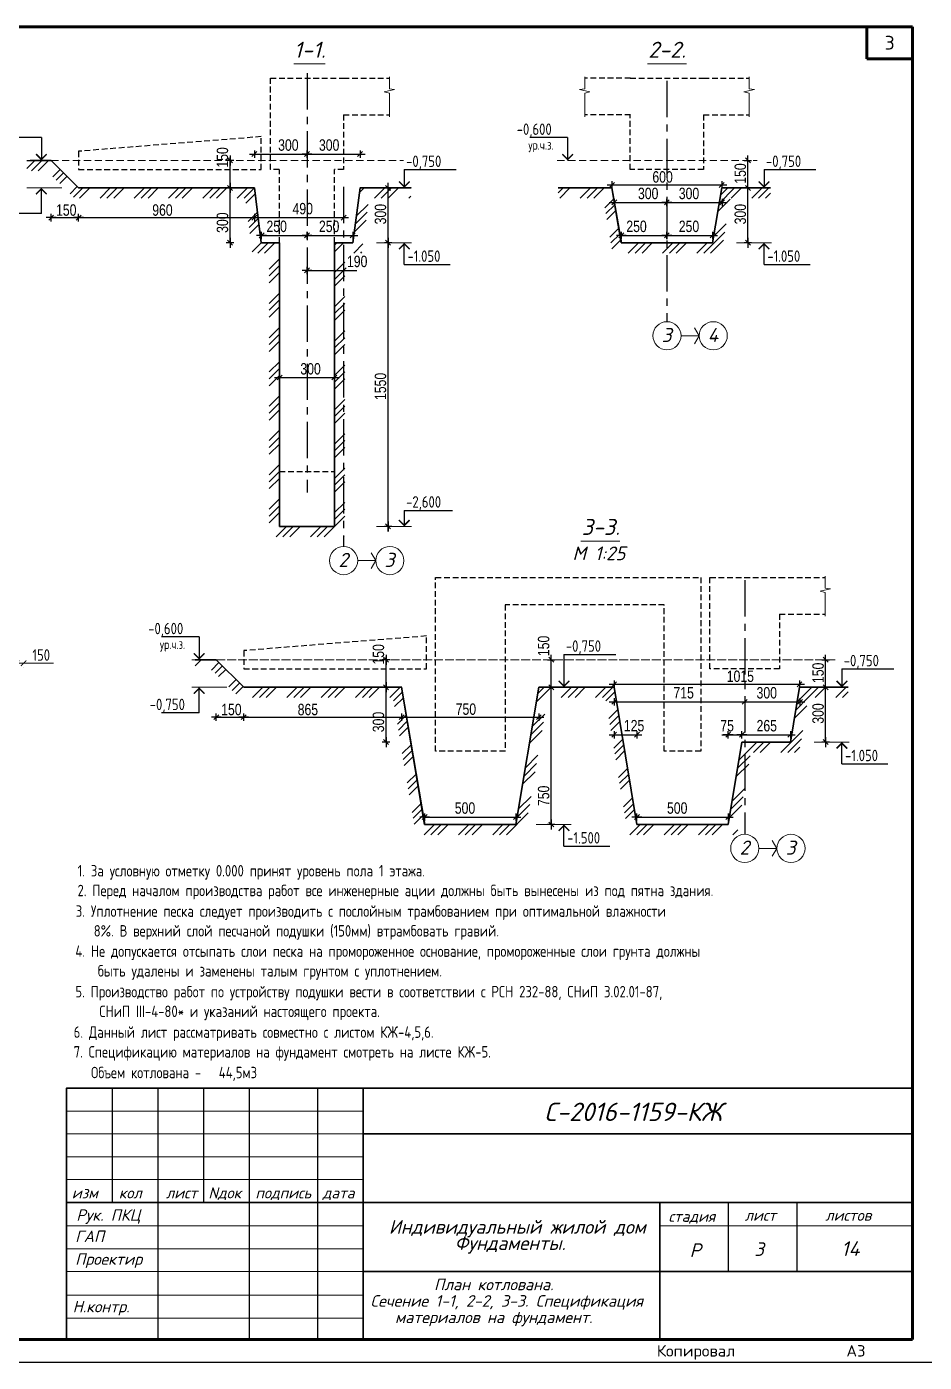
# Model space of a CAD drawing. Extents: x -12289450 to -10763036, y -7834513 to -6150123.
# Drawn here: x -11244913 to -11225289, y -7834505 to -7805313 of the extents above; entities that cross this region are included whole.
import ezdxf

# ---------------------------------------------------------------- set-up
doc = ezdxf.new("R2010")
doc.units = 0
doc.header["$LTSCALE"] = 25
doc.header["$PDMODE"] = 35
for name, pattern in [('CENTER', [50.8, 31.75, -6.35, 6.35, -6.35]), ('DASHED', [0.75, 0.5, -0.25]), ('HIDDEN', [9.525, 6.35, -3.175])]:
    doc.linetypes.add(name, pattern=pattern)
doc.layers.get('DefPoints').update_dxf_attribs({"color": 10, "lineweight": 30})
for name, color, linetype in [('004-ВСПЛИНИИ', 15, 'Continuous'), ('005-РАЗМЕРЫ', 252, 'Continuous'), ('008-ШТРИХОВКА', 252, 'Continuous'), ('014-ОСИ', 251, 'CENTER'), ('Annotation - Text', 7, 'Continuous'), ('ArchiCAD', 7, 'Continuous'), ('kassa', 7, 'Continuous'), ('Новое', 51, 'Continuous')]:
    doc.layers.add(name, color=color, linetype=linetype)
for name, color, linetype, lineweight in [('СТЕНЫ', 5, 'Continuous', 40), ('Текст AMS', 7, 'Continuous', 9), ('тонк', 7, 'Continuous', 20), ('ФУНДАМЕНТ', 5, 'Continuous', 30)]:
    doc.layers.add(name, color=color, linetype=linetype, lineweight=lineweight)
doc.styles.add('gismo', font='isocpeui.ttf')
doc.styles.add('GOST 2.304', font='cs_gost2304.shx')
doc.styles.get("Standard").update_dxf_attribs({"font": 'arial.ttf'})
doc.styles.add('TXT0', font='txt', dxfattribs={"width": 0.8})
doc.dimstyles.new('1', dxfattribs={"dimscale": 100, "dimtxt": 2.5, "dimasz": 1.2, "dimexe": 1, "dimexo": 1, "dimgap": 0.5, "dimtad": 1, "dimdec": 0, "dimzin": 0, "dimdsep": 46, "dimtxsty": 'GOST 2.304', "dimblk": 'ARCHTICK', "dimcen": 0.09, "dimdle": 1, "dimclrd": 256, "dimclre": 256, "dimclrt": 7, "dimadec": 0, "dimazin": 0, "dimtfac": 1, "dimtdec": 0, "dimtmove": 0, "dimatfit": 3, "dimldrblk": 'ARCHTICK', "dimfxl": 0, "dimtolj": 1, "dimtzin": 0, "dimlwd": 5, "dimlwe": 5, "dimarcsym": 0})
pattern_1 = [(45, (0, 0), (-374.99994, 374.99994), []), (45, (150, 0), (-374.99994, 374.99994), []), (45, (-450, 0), (-374.99994, 374.99994), [])]

# ---------------------------------------------------------------- blocks, each defined once
blk = doc.blocks.new('A8MITTA', base_point=(3180, 3140))
for p, q in [((3160, 3140), (3200, 3140)), ((3170, 3130), (3190, 3150)), ((3180, 3155), (3180, 3125))]:
    blk.add_line(p, q)
blk = doc.blocks.new('_ArchTick')
at = {"color": 0, "linetype": 'ByBlock', "const_width": 0.15}
blk.add_lwpolyline([(-0.5, -0.5), (0.5, 0.5)], dxfattribs=at)
blk = doc.blocks.new('*D1408')
at = {"layer": '005-РАЗМЕРЫ', "lineweight": 5, "transparency": 16777216}
for p, q in [((-11245131, -7819127), (-11245131, -7819127)), ((-11245231, -7819227), (-11244981, -7819227)), ((-11244981, -7819227), (-11244330, -7819227)), ((-11244981, -7819324), (-11244981, -7819327))]:
    blk.add_line(p, q, dxfattribs=at)
at = {"layer": 'DefPoints', "color": 0, "transparency": 16777216}
for p in [(-11245131, -7819227), (-11244981, -7819224), (-11244981, -7819227)]:
    blk.add_point(p, dxfattribs=at)
at = {"layer": '005-РАЗМЕРЫ', "lineweight": 5, "transparency": 16777216, "xscale": 120, "yscale": 120, "zscale": 120, "rotation": 180}
blk.add_blockref('_ArchTick', (-11245131, -7819227), dxfattribs=at)
at = {"layer": '005-РАЗМЕРЫ', "lineweight": 5, "transparency": 16777216, "xscale": 120, "yscale": 120, "zscale": 120}
blk.add_blockref('_ArchTick', (-11244981, -7819227), dxfattribs=at)
at = {"layer": '005-РАЗМЕРЫ', "color": 7, "transparency": 16777216, "insert": (-11244595, -7819046), "char_height": 250, "attachment_point": 5, "style": 'GOST 2.304'}
blk.add_mtext('\\A1;150', dxfattribs=at)

msp = doc.modelspace()

# ---------------------------------------------------------------- hatches: boundary and pattern name
at = {"layer": '008-ШТРИХОВКА', "linetype": 'Continuous', "ltscale": 3}
h = msp.add_hatch(dxfattribs=at)
h.set_pattern_fill('GROUNDBORDER', color=256, scale=33.333333, style=0, pattern_type=2)
h.set_pattern_definition(pattern_1)
h.paths.add_polyline_path([(-11244913, -7808236.1), (-11244378.5, -7808236.1), (-11243778.5, -7808836.1), (-11239934.4, -7808836.1), (-11239784.4, -7810036.1), (-11239384.4, -7810036.1), (-11239384.4, -7812636.1), (-11239384.4, -7816236.1), (-11238784.4, -7816236.1), (-11238184.4, -7816236.1), (-11238184.4, -7812636.1), (-11238184.4, -7810036.1), (-11237784.4, -7810036.1), (-11237624.4, -7808836.1), (-11236517.5, -7808836.1), (-11236517.5, -7808836.1), (-11236517.5, -7809061.1), (-11237427.4, -7809061.1), (-11237587.4, -7810261.1), (-11237959.4, -7810261.1), (-11237959.4, -7812636.1), (-11237959.4, -7816461.1), (-11238784.4, -7816461.1), (-11239609.4, -7816461.1), (-11239609.4, -7812636.1), (-11239609.4, -7810261.1), (-11239983, -7810261.1), (-11240133, -7809061.1), (-11243871.7, -7809061.1), (-11244471.7, -7808461.1), (-11244913, -7808461.1)], flags=0)
h = msp.add_hatch(dxfattribs=at)
h.set_pattern_fill('GROUNDBORDER', color=256, scale=33.333333, style=0, pattern_type=2)
h.set_pattern_definition(pattern_1)
h.paths.add_polyline_path([(-11233293.8, -7808836.1), (-11232117.2, -7808836.1), (-11231911.8, -7810036.1), (-11229917.2, -7810036.1), (-11229717.2, -7808836.1), (-11228650.4, -7808836.1), (-11228650.4, -7808836.1), (-11228650.4, -7809061.1), (-11229526.6, -7809061.1), (-11229726.6, -7810261.1), (-11232101.6, -7810261.1), (-11232307, -7809061.1), (-11233293.8, -7809061.1)], flags=0)
h = msp.add_hatch(dxfattribs=at)
h.set_pattern_fill('GROUNDBORDER', color=256, scale=33.333333, style=0, pattern_type=2)
h.set_pattern_definition(pattern_1)
h.paths.add_polyline_path([(-11241230.4, -7819150.4), (-11240768.3, -7819150.4), (-11240168.3, -7819750.4), (-11236716.9, -7819750.4), (-11236211.5, -7822750.4), (-11234216.9, -7822750.4), (-11233716.9, -7819750.4), (-11232071.5, -7819750.4), (-11231571.5, -7822750.4), (-11229576.9, -7822750.4), (-11229276.9, -7820950.4), (-11228216.9, -7820950.4), (-11228016.9, -7819750.4), (-11226950, -7819750.4), (-11226950, -7819750.4), (-11226950, -7819975.4), (-11227826.3, -7819975.4), (-11228026.3, -7821175.4), (-11229086.3, -7821175.4), (-11229386.3, -7822975.4), (-11231762.1, -7822975.4), (-11232262.1, -7819975.4), (-11233526.3, -7819975.4), (-11234026.3, -7822975.4), (-11236401.8, -7822975.4), (-11236907.2, -7819975.4), (-11240261.5, -7819975.4), (-11240861.5, -7819375.4), (-11241230.4, -7819375.4)], flags=0)

# ---------------------------------------------------------------- linework, layer by layer
at = {"linetype": 'Continuous', "lineweight": 25, "ltscale": 20}
for p, q in [((-11244592.3, -7807735.8), (-11245417.9, -7807735.8)), ((-11244592.3, -7807735.8), (-11245417.9, -7807735.8)), ((-11244592.3, -7807735.8), (-11244592.3, -7808236.1)), ((-11244592.3, -7807735.8), (-11244592.3, -7808236.1)), ((-11233086.3, -7807735.8), (-11233911.9, -7807735.8)), ((-11233086.3, -7807735.8), (-11233911.9, -7807735.8)), ((-11233086.3, -7807735.8), (-11233086.3, -7808236.1)), ((-11233086.3, -7807735.8), (-11233086.3, -7808236.1)), ((-11236658.8, -7808435.9), (-11235525.6, -7808435.9)), ((-11236658.8, -7808435.9), (-11236658.8, -7808836.1)), ((-11228791.6, -7808435.9), (-11227658.4, -7808435.9)), ((-11228791.6, -7808435.9), (-11228791.6, -7808836.1)), ((-11244592.3, -7809123.4), (-11244592.3, -7808836.1)), ((-11244592.3, -7809394.5), (-11244592.3, -7808836.1)), ((-11244592.3, -7809394.5), (-11245417.9, -7809394.5)), ((-11236658.8, -7810323.4), (-11236658.8, -7810036.1)), ((-11236658.8, -7810510.4), (-11236658.8, -7810036.1)), ((-11228791.6, -7810323.4), (-11228791.6, -7810036.1)), ((-11228791.6, -7810510.4), (-11228791.6, -7810036.1)), ((-11236658.8, -7810510.4), (-11235652.5, -7810510.4)), ((-11228791.6, -7810510.4), (-11227785.3, -7810510.4)), ((-11236658.8, -7815889), (-11235603.9, -7815889)), ((-11236658.8, -7815889), (-11236658.8, -7816236.1)), ((-11241142.4, -7818650.2), (-11241968, -7818650.2)), ((-11241142.4, -7818650.2), (-11241968, -7818650.2)), ((-11241142.4, -7818650.2), (-11241142.4, -7819150.4)), ((-11241142.4, -7818650.2), (-11241142.4, -7819150.4)), ((-11233166.7, -7819033.7), (-11232033.5, -7819033.7)), ((-11233166.7, -7819033.7), (-11233166.7, -7819750.4)), ((-11227091.3, -7819350.2), (-11225958.1, -7819350.2)), ((-11227091.3, -7819350.2), (-11227091.3, -7819750.4)), ((-11241142.4, -7820037.7), (-11241142.4, -7819750.4)), ((-11241142.4, -7820308.9), (-11241142.4, -7819750.4)), ((-11241142.4, -7820308.9), (-11241968, -7820308.9)), ((-11227091.3, -7821237.7), (-11227091.3, -7820950.4)), ((-11227091.3, -7821424.7), (-11227091.3, -7820950.4)), ((-11227091.3, -7821424.7), (-11226085, -7821424.7)), ((-11233166.7, -7823037.7), (-11233166.7, -7822750.4)), ((-11233166.7, -7823224.7), (-11233166.7, -7822750.4)), ((-11233166.7, -7823224.7), (-11232160.4, -7823224.7))]:
    msp.add_line(p, q, dxfattribs=at)
at = {"linetype": 'Continuous', "lineweight": 35, "ltscale": 100}
msp.add_line((-11225543.4, -7822711.8), (-11225543.4, -7827511.8), dxfattribs=at)
at = {"linetype": 'Continuous', "lineweight": 60, "ltscale": 75, "extrusion": (0, 1, 0)}
for points, elevation in [([(11225543.4, 0), (11265032.5, 0)], -7805313.3), ([(11265032.5, 0), (11225543.4, 0)], -7834005.3)]:
    msp.add_lwpolyline(points, dxfattribs=dict(at, elevation=elevation))
at = {"linetype": 'Continuous', "lineweight": 60, "ltscale": 100, "extrusion": (1, 0, 0)}
for points, elevation in [([(-7805313.3, 0), (-7806013.1, 0)], -11226543.2), ([(-7834005.3, 0), (-7828506.8, 0)], -11225543.4)]:
    msp.add_lwpolyline(points, dxfattribs=dict(at, elevation=elevation))
at = {"linetype": 'Continuous', "lineweight": 60, "ltscale": 75, "extrusion": (1, 0, 0), "elevation": -11225543.4}
msp.add_lwpolyline([(-7834005.3, 0), (-7805313.3, 0)], dxfattribs=at)
at = {"linetype": 'Continuous', "lineweight": 60, "ltscale": 100, "extrusion": (0, 1, 0)}
for points, elevation in [([(11226543.2, 0), (11225543.4, 0)], -7806013.1), ([(11244038.3, 0), (11225543.4, 0)], -7834005.3)]:
    msp.add_lwpolyline(points, dxfattribs=dict(at, elevation=elevation))
at = {"linetype": 'Continuous', "lineweight": 25, "ltscale": 20, "const_width": 32}
for points in [[(-11244475.6, -7808096.8), (-11244592.3, -7808213.5), (-11244709, -7808096.8)], [(-11244475.6, -7808096.8), (-11244592.3, -7808213.5), (-11244709, -7808096.8)], [(-11232969.6, -7808096.8), (-11233086.3, -7808213.5), (-11233203, -7808096.8)], [(-11232969.6, -7808096.8), (-11233086.3, -7808213.5), (-11233203, -7808096.8)], [(-11244475.6, -7808975.4), (-11244592.3, -7808858.7), (-11244709, -7808975.4)], [(-11244475.6, -7808975.4), (-11244592.3, -7808858.7), (-11244709, -7808975.4)], [(-11236775.5, -7808696.8), (-11236658.8, -7808813.5), (-11236542.1, -7808696.8)], [(-11228908.3, -7808696.8), (-11228791.6, -7808813.5), (-11228674.9, -7808696.8)], [(-11236775.5, -7810175.4), (-11236658.8, -7810058.7), (-11236542.1, -7810175.4)], [(-11236775.5, -7810175.4), (-11236658.8, -7810058.7), (-11236542.1, -7810175.4)], [(-11228908.3, -7810175.4), (-11228791.6, -7810058.7), (-11228674.9, -7810175.4)], [(-11228908.3, -7810175.4), (-11228791.6, -7810058.7), (-11228674.9, -7810175.4)], [(-11236775.5, -7816096.8), (-11236658.8, -7816213.5), (-11236542.1, -7816096.8)], [(-11236775.5, -7816096.8), (-11236658.8, -7816213.5), (-11236542.1, -7816096.8)], [(-11241025.7, -7819011.1), (-11241142.4, -7819127.8), (-11241259.1, -7819011.1)], [(-11241025.7, -7819011.1), (-11241142.4, -7819127.8), (-11241259.1, -7819011.1)], [(-11233283.4, -7819611.1), (-11233166.7, -7819727.8), (-11233050, -7819611.1)], [(-11227208, -7819611.1), (-11227091.3, -7819727.8), (-11226974.6, -7819611.1)], [(-11241025.7, -7819889.7), (-11241142.4, -7819773.1), (-11241259.1, -7819889.7)], [(-11241025.7, -7819889.7), (-11241142.4, -7819773.1), (-11241259.1, -7819889.7)], [(-11227208, -7821089.7), (-11227091.3, -7820973.1), (-11226974.6, -7821089.7)], [(-11227208, -7821089.7), (-11227091.3, -7820973.1), (-11226974.6, -7821089.7)], [(-11233283.4, -7822889.7), (-11233166.7, -7822773.1), (-11233050, -7822889.7)], [(-11233283.4, -7822889.7), (-11233166.7, -7822773.1), (-11233050, -7822889.7)]]:
    msp.add_lwpolyline(points, dxfattribs=at)
at = {"linetype": 'Continuous', "lineweight": 25, "ltscale": 75, "extrusion": (0, 1, 0), "elevation": -7834505.5}
msp.add_lwpolyline([(11267034, 0), (11225034.2, 0)], dxfattribs=at)
at = {"layer": '004-ВСПЛИНИИ', "color": 0, "lineweight": 0}
for points in [[(-11236984.7, -7807283.8), (-11236984.7, -7806763), (-11237097.9, -7806738.7), (-11236868.4, -7806688.1), (-11236984.7, -7806668.9), (-11236984.7, -7806406.1)], [(-11232711.5, -7807283.8), (-11232711.5, -7806763), (-11232598.3, -7806738.7), (-11232827.8, -7806688.1), (-11232711.5, -7806668.9), (-11232711.5, -7806406.1)], [(-11229117.5, -7807283.8), (-11229117.5, -7806763), (-11229230.8, -7806738.7), (-11229001.2, -7806688.1), (-11229117.5, -7806668.9), (-11229117.5, -7806406.1)], [(-11227454.5, -7818198.2), (-11227454.5, -7817677.3), (-11227567.7, -7817653), (-11227338.2, -7817602.4), (-11227454.5, -7817583.2), (-11227454.5, -7817320.5)]]:
    msp.add_lwpolyline(points, dxfattribs=at)
at = {"layer": '005-РАЗМЕРЫ', "ltscale": 5}
for p, q in [((-11240467.6, -7810036.1), (-11240467.6, -7808174.2)), ((-11239934.4, -7808096.8), (-11237574.6, -7808096.8)), ((-11229145.5, -7810036.1), (-11229145.5, -7808236.1)), ((-11237012.7, -7811076.1), (-11237012.7, -7808728.1)), ((-11232067.2, -7808770.9), (-11229717.2, -7808770.9)), ((-11232067.2, -7809154.9), (-11229707.4, -7809154.9)), ((-11244378.5, -7809486.8), (-11239934.4, -7809486.8)), ((-11239934.4, -7809486.8), (-11237876.4, -7809486.8)), ((-11239779, -7809874.1), (-11238784.4, -7809874.1)), ((-11238779, -7809874.1), (-11237784.4, -7809874.1)), ((-11231911.8, -7809874.1), (-11230917.2, -7809874.1)), ((-11230911.8, -7809874.1), (-11229917.2, -7809874.1)), ((-11238782.9, -7810640.7), (-11237693.7, -7810640.7)), ((-11237012.7, -7815236.1), (-11237012.7, -7811076.1)), ((-11237012.7, -7816344.1), (-11237012.7, -7812276.1)), ((-11239384.4, -7812981.2), (-11238184.4, -7812981.2)), ((-11237057.4, -7820950.4), (-11237057.4, -7819088.6)), ((-11233445.2, -7822750.4), (-11233445.2, -7819150.4)), ((-11227445.2, -7820950.4), (-11227445.2, -7819150.4)), ((-11232068.9, -7819685.3), (-11228016.9, -7819685.3)), ((-11231960.9, -7820069.2), (-11228007.1, -7820069.2)), ((-11240768.3, -7820404.2), (-11236716.9, -7820404.2)), ((-11236716.9, -7820404.2), (-11233716.9, -7820404.2)), ((-11231960.9, -7820788.4), (-11231539, -7820788.4)), ((-11229714.2, -7820788.4), (-11229216.9, -7820788.4)), ((-11229211.5, -7820788.4), (-11228216.9, -7820788.4)), ((-11236211.5, -7822588.4), (-11235216.9, -7822588.4)), ((-11235211.5, -7822588.4), (-11234216.9, -7822588.4)), ((-11231571.5, -7822588.4), (-11230576.9, -7822588.4)), ((-11230571.5, -7822588.4), (-11229576.9, -7822588.4))]:
    msp.add_line(p, q, dxfattribs=at)
at = {"layer": '008-ШТРИХОВКА', "linetype": 'Continuous', "ltscale": 3}
for points in [[(-11244913, -7808236.1), (-11244378.5, -7808236.1), (-11243778.5, -7808836.1), (-11239934.4, -7808836.1), (-11239784.4, -7810036.1), (-11239384.4, -7810036.1), (-11239384.4, -7812636.1), (-11239384.4, -7816236.1), (-11238784.4, -7816236.1), (-11238184.4, -7816236.1), (-11238184.4, -7812636.1), (-11238184.4, -7810036.1), (-11237784.4, -7810036.1), (-11237624.4, -7808836.1), (-11236517.5, -7808836.1)], [(-11233293.8, -7808836.1), (-11232117.2, -7808836.1), (-11231911.8, -7810036.1), (-11229917.2, -7810036.1), (-11229717.2, -7808836.1), (-11228650.4, -7808836.1)], [(-11241230.4, -7819150.4), (-11240768.3, -7819150.4), (-11240168.3, -7819750.4), (-11236716.9, -7819750.4), (-11236211.5, -7822750.4), (-11234216.9, -7822750.4), (-11233716.9, -7819750.4), (-11232071.5, -7819750.4), (-11231571.5, -7822750.4), (-11229576.9, -7822750.4), (-11229276.9, -7820950.4), (-11228216.9, -7820950.4), (-11228016.9, -7819750.4), (-11226950, -7819750.4)]]:
    msp.add_lwpolyline(points, dxfattribs=at)
at = {"layer": '014-ОСИ'}
for p, q in [((-11238784.4, -7806328.6), (-11238784.4, -7815497.2)), ((-11230914.5, -7806494.9), (-11230914.5, -7811760.4)), ((-11237984.4, -7808811.9), (-11237984.4, -7816675.7)), ((-11229214.2, -7817409.2), (-11229214.2, -7822964.7))]:
    msp.add_line(p, q, dxfattribs=at)
at = {"layer": 'Annotation - Text', "color": 0, "lineweight": 20}
for points in [[(-11230606.5, -7812068.4), (-11230211.7, -7812068.4)], [(-11230211.7, -7812068.4), (-11230311.9, -7811894.9)], [(-11230211.7, -7812068.4), (-11230311.9, -7812241.9)], [(-11237676.4, -7816983.7), (-11237281.6, -7816983.7)], [(-11237281.6, -7816983.7), (-11237381.8, -7816810.2)], [(-11237281.6, -7816983.7), (-11237381.8, -7817157.3)], [(-11228511.4, -7823272.7), (-11228611.6, -7823099.2)], [(-11228906.2, -7823272.7), (-11228511.4, -7823272.7)], [(-11228511.4, -7823272.7), (-11228611.6, -7823446.3)]]:
    msp.add_lwpolyline(points, dxfattribs=at)
for centre in [(-11230914.5, -7812068.4), (-11229903.7, -7812068.4), (-11237984.4, -7816983.7), (-11236973.6, -7816983.7), (-11229214.2, -7823272.7), (-11228203.4, -7823272.7)]:
    msp.add_circle(centre, 308, dxfattribs=at)
at = {"layer": 'ArchiCAD', "color": 7, "linetype": 'Continuous', "lineweight": 35}
for p, q in [((-11244043.4, -7828516.7), (-11225581.6, -7828516.7)), ((-11237556.8, -7828516.7), (-11237556.8, -7834005.3)), ((-11237556.8, -7829514.6), (-11225581.6, -7829514.6)), ((-11244043.4, -7831011.5), (-11225581.6, -7831011.5)), ((-11231070.2, -7831011.5), (-11231070.2, -7834005.3)), ((-11237556.8, -7832524.2), (-11225581.6, -7832524.2))]:
    msp.add_line(p, q, dxfattribs=at)
msp.add_lwpolyline([(-11225543.4, -7834005.3), (-11244043.4, -7834005.3), (-11244043.4, -7828516.7), (-11225543.4, -7828516.7), (-11225543.4, -7834005.3)], close=True, dxfattribs=at)
at = {"layer": 'kassa', "lineweight": 15}
for p, q in [((-11244043.4, -7829015.6), (-11237556.8, -7829015.6)), ((-11237556.8, -7829514.6), (-11244043.4, -7829514.6)), ((-11244043.4, -7830013.6), (-11237556.8, -7830013.6)), ((-11244043.4, -7830512.5), (-11237556.8, -7830512.5)), ((-11244043.4, -7831526.3), (-11237556.8, -7831526.3)), ((-11231070.2, -7831526.3), (-11225581.6, -7831526.3)), ((-11244043.4, -7832025.3), (-11237556.8, -7832025.3)), ((-11244043.4, -7833039), (-11237556.8, -7833039)), ((-11244043.4, -7833538), (-11237556.8, -7833538))]:
    msp.add_line(p, q, dxfattribs=at)
at = {"layer": 'Новое', "color": 7, "linetype": 'Continuous'}
for p, q in [((-11244043.4, -7828516.7), (-11244043.4, -7834005.3)), ((-11243045.5, -7828516.7), (-11243045.5, -7831011.5)), ((-11242047.6, -7828516.7), (-11242047.6, -7834005.3)), ((-11241049.6, -7828516.7), (-11241049.6, -7831011.5)), ((-11240051.7, -7828516.7), (-11240051.7, -7834005.3)), ((-11238554.8, -7828516.7), (-11238554.8, -7834005.3)), ((-11229573.3, -7831011.5), (-11229573.3, -7832524.2)), ((-11228076.4, -7831011.5), (-11228076.4, -7832524.2))]:
    msp.add_line(p, q, dxfattribs=at)
at = {"layer": 'СТЕНЫ', "color": 0, "linetype": 'DASHED', "lineweight": 25, "ltscale": 10}
for p, q in [((-11239584.4, -7808436.1), (-11239584.4, -7806436.1)), ((-11239584.4, -7806436.1), (-11237984.4, -7806436.1)), ((-11239584.4, -7808436.1), (-11239584.4, -7806436.1)), ((-11239584.4, -7806436.1), (-11237984.4, -7806436.1)), ((-11231717.2, -7806436.1), (-11230117.2, -7806436.1)), ((-11237984.4, -7807236.1), (-11237984.4, -7808436.1)), ((-11231717.2, -7808436.1), (-11231717.2, -7807236.1)), ((-11230117.2, -7807236.1), (-11230117.2, -7808436.1)), ((-11239391.5, -7808436.1), (-11239584.4, -7808436.1)), ((-11239391.5, -7808436.1), (-11239584.4, -7808436.1)), ((-11237984.4, -7808436.1), (-11238184.4, -7808436.1)), ((-11237984.4, -7808436.1), (-11238184.4, -7808436.1)), ((-11230117.2, -7808436.1), (-11231717.2, -7808436.1)), ((-11239384.4, -7815036.1), (-11238184.4, -7815036.1)), ((-11235974.2, -7821150.4), (-11235974.2, -7817350.4)), ((-11229974.2, -7819350.4), (-11229974.2, -7817350.4)), ((-11229974.2, -7817350.4), (-11228454.2, -7817350.4)), ((-11234454.2, -7817950.4), (-11234454.2, -7821150.4)), ((-11228454.2, -7818150.4), (-11228454.2, -7819350.4)), ((-11228454.2, -7819350.4), (-11229974.2, -7819350.4)), ((-11234454.2, -7821150.4), (-11235974.2, -7821150.4))]:
    msp.add_line(p, q, dxfattribs=at)
at = {"layer": 'СТЕНЫ', "color": 0, "lineweight": 5, "ltscale": 4}
for p, q in [((-11244913, -7808236.1), (-11244457, -7808236.1)), ((-11244913, -7808836.1), (-11244146.8, -7808836.1)), ((-11236498.5, -7808836.1), (-11237264.6, -7808836.1)), ((-11236498.5, -7808836.1), (-11237264.6, -7808836.1)), ((-11236498.5, -7810036.1), (-11237264.6, -7810036.1)), ((-11228631.3, -7810036.1), (-11229397.4, -7810036.1)), ((-11236498.5, -7816236.1), (-11237264.6, -7816236.1)), ((-11241302.8, -7819150.4), (-11240846.8, -7819150.4)), ((-11241302.8, -7819750.4), (-11240536.6, -7819750.4)), ((-11232931, -7819750.4), (-11233697.1, -7819750.4)), ((-11226931, -7820950.4), (-11227697.1, -7820950.4)), ((-11233006.4, -7822750.4), (-11233772.5, -7822750.4))]:
    msp.add_line(p, q, dxfattribs=at)
at = {"layer": 'СТЕНЫ', "linetype": 'Continuous', "lineweight": 35, "ltscale": 75}
for p, q in [((-11244378.5, -7808236.1), (-11243778.5, -7808836.1)), ((-11243778.5, -7808836.1), (-11239934.4, -7808836.1)), ((-11239934.4, -7808836.1), (-11239784.4, -7810036.1)), ((-11237784.4, -7810036.1), (-11237624.4, -7808836.1)), ((-11231917.2, -7810036.1), (-11232117.2, -7808836.1)), ((-11229917.2, -7810036.1), (-11229717.2, -7808836.1)), ((-11239784.4, -7810036.1), (-11239384.4, -7810036.1)), ((-11239384.4, -7810036.1), (-11239384.4, -7816236.1)), ((-11238184.4, -7816236.1), (-11238184.4, -7810036.1)), ((-11238184.4, -7810036.1), (-11237784.4, -7810036.1)), ((-11231917.2, -7810036.1), (-11231331.4, -7810036.1)), ((-11231911.8, -7810036.1), (-11229917.2, -7810036.1)), ((-11239384.4, -7816236.1), (-11238184.4, -7816236.1)), ((-11240768.3, -7819150.4), (-11240168.3, -7819750.4)), ((-11240168.3, -7819750.4), (-11236711.7, -7819750.4)), ((-11236216.9, -7822750.4), (-11236716.9, -7819750.4)), ((-11234216.9, -7822750.4), (-11233716.9, -7819750.4)), ((-11231571.5, -7822750.4), (-11232071.5, -7819750.4)), ((-11228216.9, -7820950.4), (-11228016.9, -7819750.4)), ((-11229576.9, -7822750.4), (-11229276.9, -7820950.4)), ((-11229276.9, -7820950.4), (-11228216.9, -7820950.4)), ((-11236216.9, -7822750.4), (-11235631, -7822750.4)), ((-11236211.5, -7822750.4), (-11234216.9, -7822750.4)), ((-11231571.5, -7822750.4), (-11229576.9, -7822750.4))]:
    msp.add_line(p, q, dxfattribs=at)
at = {"layer": 'СТЕНЫ', "color": 0, "linetype": 'DASHED', "lineweight": 25, "ltscale": 10}
for points in [[(-11237984.4, -7806436.1), (-11236984.7, -7806436.1)], [(-11231711.8, -7806436.1), (-11232711.5, -7806436.1)], [(-11230117.2, -7806436.1), (-11229117.5, -7806436.1)], [(-11237984.4, -7807236.1), (-11236984.7, -7807236.1)], [(-11231711.8, -7807236.1), (-11232711.5, -7807236.1)], [(-11230117.2, -7807236.1), (-11229117.5, -7807236.1)], [(-11239784.4, -7808436.1), (-11239784.4, -7807716.1), (-11243778.5, -7808036.1), (-11243778.5, -7808436.1)], [(-11243778.5, -7808436.1), (-11243778.5, -7808436.1), (-11239784.4, -7808436.1)], [(-11239384.4, -7810036.1), (-11239384.4, -7808436.1)], [(-11238184.4, -7810036.1), (-11238184.4, -7808436.1)], [(-11235974.2, -7817350.4), (-11230174.2, -7817350.4), (-11230174.2, -7821150.4), (-11230974.2, -7821150.4), (-11230974.2, -7817950.4), (-11230974.2, -7817950.4), (-11234454.2, -7817950.4)], [(-11228454.2, -7817350.4), (-11227454.5, -7817350.4)], [(-11228454.2, -7818150.4), (-11227454.5, -7818150.4)], [(-11236174.2, -7819350.4), (-11236174.2, -7818630.4), (-11240168.3, -7818950.4), (-11240168.3, -7819350.4)], [(-11240168.3, -7819350.4), (-11240168.3, -7819350.4), (-11236174.2, -7819350.4)]]:
    msp.add_lwpolyline(points, dxfattribs=at)
at = {"layer": 'СТЕНЫ', "linetype": 'Continuous', "lineweight": 35, "ltscale": 75}
for points in [[(-11244840.6, -7808236.1), (-11244378.5, -7808236.1)], [(-11237624.4, -7808836.1), (-11237624.4, -7808836.1), (-11236517.5, -7808836.1)], [(-11233293.8, -7808836.1), (-11232117.2, -7808836.1)], [(-11229717.2, -7808836.1), (-11229717.2, -7808836.1), (-11228650.4, -7808836.1)], [(-11241230.4, -7819150.4), (-11240768.3, -7819150.4)], [(-11237893.5, -7819750.4), (-11236716.9, -7819750.4)], [(-11232071.5, -7819750.4), (-11232071.5, -7819750.4), (-11233716.9, -7819750.4)], [(-11228016.9, -7819750.4), (-11228016.9, -7819750.4), (-11226950, -7819750.4)]]:
    msp.add_lwpolyline(points, dxfattribs=at)
at = {"layer": 'Текст AMS', "linetype": 'Continuous', "lineweight": 5, "ltscale": 75}
for points in [[(-11239069.6, -7806125.2), (-11238386.4, -7806125.2)], [(-11231338.4, -7806125.2), (-11230488, -7806125.2)], [(-11232795.6, -7816555.1), (-11231945.2, -7816555.1)]]:
    msp.add_lwpolyline(points, dxfattribs=at)
at = {"layer": 'тонк', "lineweight": 20}
msp.add_line((-11237556.8, -7832524.2), (-11244043.4, -7832524.2), dxfattribs=at)
at = {"layer": 'ФУНДАМЕНТ', "linetype": 'HIDDEN', "lineweight": 5}
for points in [[(-11244378.5, -7808236.1), (-11236674.2, -7808236.1)], [(-11233314.2, -7808236.1), (-11228946.4, -7808236.1)], [(-11227239.7, -7819150.4), (-11227239.7, -7819150.4), (-11240768.3, -7819150.4), (-11227239.7, -7819150.4)]]:
    msp.add_lwpolyline(points, dxfattribs=at)

# ---------------------------------------------------------------- block references
at = {"layer": '005-РАЗМЕРЫ', "ltscale": 5, "xscale": 5.400000000001455, "yscale": 5.400000000001455, "zscale": 5.400000000001455}
for p in [(-11239934.4, -7808096.8), (-11238784.4, -7808096.8), (-11238784.4, -7808096.8), (-11238784.4, -7808096.8), (-11237624.4, -7808096.8), (-11232117.2, -7808770.9), (-11229717.2, -7808770.9), (-11232067.2, -7809154.9), (-11230917.2, -7809154.9), (-11230917.2, -7809154.9), (-11230917.2, -7809154.9), (-11229707.4, -7809154.9), (-11239934.4, -7809486.8), (-11237984.4, -7809486.8), (-11238784.4, -7809874.1), (-11237784.4, -7809874.1), (-11230917.2, -7809874.1), (-11229917.2, -7809874.1), (-11237984.4, -7810640.7), (-11239384.4, -7812981.2), (-11238184.4, -7812981.2), (-11238184.4, -7812981.2), (-11232068.9, -7819685.3), (-11228016.9, -7819685.3), (-11232068.9, -7820069.2), (-11229214.2, -7820069.2), (-11228007.1, -7820069.2), (-11236716.9, -7820404.2), (-11233716.9, -7820404.2), (-11232068.9, -7820788.4), (-11231571.5, -7820788.4), (-11228216.9, -7820788.4), (-11234216.9, -7822588.4), (-11229576.9, -7822588.4)]:
    msp.add_blockref('A8MITTA', p, dxfattribs=at)
at = {"layer": '005-РАЗМЕРЫ', "ltscale": 5}
for p, xscale, yscale, zscale, rotation in [((-11238784.4, -7808096.8), 5.400000000001455, 5.400000000001455, 5.400000000001455, 180), ((-11240467.6, -7808236.1), 5.399999999999636, 5.399999999999636, 5.399999999999636, 270), ((-11229145.5, -7808236.1), 5.399999999999636, 5.399999999999636, 5.399999999999636, 90), ((-11240467.6, -7808836.1), 5.399999999999636, 5.399999999999636, 5.399999999999636, 270), ((-11237012.7, -7808836.1), 5.399999999999636, 5.399999999999636, 5.399999999999636, 90), ((-11229145.5, -7808836.1), 5.399999999999636, 5.399999999999636, 5.399999999999636, 90), ((-11229145.5, -7808836.1), 5.399999999999636, 5.399999999999636, 5.399999999999636, 90), ((-11230917.2, -7809154.9), 5.400000000001455, 5.400000000001455, 5.400000000001455, 180), ((-11244378.5, -7809486.8), 5.400000000001455, 5.400000000001455, 5.400000000001455, 180), ((-11243778.5, -7809486.8), 5.400000000001455, 5.400000000001455, 5.400000000001455, 180), ((-11239779, -7809874.1), 5.400000000001455, 5.400000000001455, 5.400000000001455, 180), ((-11237012.7, -7810036.1), 5.399999999999636, 5.399999999999636, 5.399999999999636, 270), ((-11231911.8, -7809874.1), 5.400000000001455, 5.400000000001455, 5.400000000001455, 180), ((-11230917.2, -7809874.1), 5.400000000001455, 5.400000000001455, 5.400000000001455, 180), ((-11229145.5, -7810036.1), 5.399999999999636, 5.399999999999636, 5.399999999999636, 270), ((-11229145.5, -7810036.1), 5.399999999999636, 5.399999999999636, 5.399999999999636, 270), ((-11237012.7, -7816236.1), 5.399999999999636, 5.399999999999636, 5.399999999999636, 270), ((-11237057.4, -7819150.4), 5.399999999999636, 5.399999999999636, 5.399999999999636, 270), ((-11233445.2, -7819150.4), 5.399999999999636, 5.399999999999636, 5.399999999999636, 90), ((-11227445.2, -7819150.4), 5.399999999999636, 5.399999999999636, 5.399999999999636, 90), ((-11237057.4, -7819750.4), 5.399999999999636, 5.399999999999636, 5.399999999999636, 270), ((-11233445.2, -7819750.4), 5.399999999999636, 5.399999999999636, 5.399999999999636, 90), ((-11233445.2, -7819750.4), 5.399999999999636, 5.399999999999636, 5.399999999999636, 90), ((-11227445.2, -7819750.4), 5.399999999999636, 5.399999999999636, 5.399999999999636, 90), ((-11227445.2, -7819750.4), 5.399999999999636, 5.399999999999636, 5.399999999999636, 90), ((-11240768.3, -7820404.2), 5.400000000001455, 5.400000000001455, 5.400000000001455, 180), ((-11240168.3, -7820404.2), 5.400000000001455, 5.400000000001455, 5.400000000001455, 180), ((-11237057.4, -7820950.4), 5.399999999999636, 5.399999999999636, 5.399999999999636, 270), ((-11229576.9, -7820788.4), 5.400000000001455, 5.400000000001455, 5.400000000001455, 180), ((-11229276.9, -7820788.4), 5.400000000001455, 5.400000000001455, 5.400000000001455, 180), ((-11227445.2, -7820950.4), 5.399999999999636, 5.399999999999636, 5.399999999999636, 270), ((-11227445.2, -7820950.4), 5.399999999999636, 5.399999999999636, 5.399999999999636, 270), ((-11236211.5, -7822588.4), 5.400000000001455, 5.400000000001455, 5.400000000001455, 180), ((-11231571.5, -7822588.4), 5.400000000001455, 5.400000000001455, 5.400000000001455, 180), ((-11233445.2, -7822750.4), 5.399999999999636, 5.399999999999636, 5.399999999999636, 270), ((-11233445.2, -7822750.4), 5.399999999999636, 5.399999999999636, 5.399999999999636, 270)]:
    msp.add_blockref('A8MITTA', p, dxfattribs=dict(at, xscale=xscale, yscale=yscale, zscale=zscale, rotation=rotation))
at = {"layer": '005-РАЗМЕРЫ', "ltscale": 0.04}
for p, xscale, yscale, zscale, rotation in [((-11240467.6, -7810036.1), 5.399999999999636, 5.399999999999636, 5.399999999999636, 270), ((-11238784.4, -7809874.1), 5.400000000001455, 5.400000000001455, 5.400000000001455, 180), ((-11238784.4, -7810640.7), 5.400000000001455, 5.400000000001455, 5.400000000001455, 180)]:
    msp.add_blockref('A8MITTA', p, dxfattribs=dict(at, xscale=xscale, yscale=yscale, zscale=zscale, rotation=rotation))

# ---------------------------------------------------------------- texts
at = {"linetype": 'Continuous', "lineweight": 25, "ltscale": 20, "style": 'GOST 2.304'}
for s, height, p in [('-0,600', 250, (-11234200.1, -7807678.2)), ('ур.ч.з.', 200, (-11233946.1, -7808001.2)), ('-0,750', 250, (-11236617.8, -7808378.3)), ('-0,750', 250, (-11228750.6, -7808378.3)), ('-1.050', 250, (-11236588, -7810452.8)), ('-1.050', 250, (-11228720.8, -7810452.8)), ('-2,600', 250, (-11236617.8, -7815825.1)), ('-0,600', 250, (-11242256.3, -7818592.6)), ('ур.ч.з.', 200, (-11242002.2, -7818915.6)), ('-0,750', 250, (-11233125.7, -7818976.1)), ('-0,750', 250, (-11227050.3, -7819292.6)), ('-0,750', 250, (-11242223.3, -7820251.3)), ('-1.050', 250, (-11227020.5, -7821367.1)), ('-1.500', 250, (-11233095.9, -7823167.1))]:
    msp.add_text(s, height=height, dxfattribs=at).set_placement(p)
at = {"color": 5, "linetype": 'Continuous', "ltscale": 20, "style": 'GOST 2.304'}
for s, p in [('1. За условную отметку 0.000 принят уровень пола 1 этажа.', (-11243798.9, -7823886.7)), ('2. Перед началом производства работ все инженерные ации должны быть вынесены из под пятна здания.  ', (-11243802.3, -7824317.9)), ('3. Уплотнение песка следует производить с послойным трамбованием при оптимальной влажности', (-11243840.1, -7824769.1)), (' 8%%%. В верхний слой песчаной подушки (150мм) втрамбовать гравий.', (-11243575.7, -7825200.3)), ('4. Не допускается отсыпать слои песка на промороженное основание, промороженные слои грунта должны  ', (-11243848.9, -7825644)), ('быть удалены и заменены талым грунтом с уплотнением.', (-11243357.3, -7826075.2)), ('5. Производство работ по устройству подушки вести в соответствии с РСН 232-88, СНиП 3.02.01-87, ', (-11243848.9, -7826528.9)), ('  СНиП III-4-80* и указаний настоящего проекта. ', (-11243579.7, -7826960.1)), ('6. Данный лист рассматривать совместно с листом КЖ-4,5,6.', (-11243886.6, -7827413.8)), ('7. Спецификацию материалов на фундамент смотреть на листе КЖ-5.', (-11243886.6, -7827845)), ('  Объем котлована -   44,5м3', (-11243762, -7828297.4))]:
    msp.add_text(s, height=250, dxfattribs=at).set_placement(p)
at = {"insert": (-11226155.8, -7805513.2), "char_height": 299.917, "width": 571.27, "attachment_point": 1}
msp.add_mtext('{\\Fsimplex|c0;3}', dxfattribs=at)
at = {"linetype": 'Continuous', "lineweight": 25, "ltscale": 75, "char_height": 249.931, "attachment_point": 1}
for s, insert, width in [('\\Fsimplex.shx;\\W1.0000000000;\\T1.0000000000;\\o\\lКопировал', (-11231136.1, -7834130.3), 2296.983), ('\\Fsimplex.shx;\\W1.0000000000;\\T1.0000000000;\\o\\lA3', (-11226993, -7834130.3), 737.891)]:
    msp.add_mtext(s, dxfattribs=dict(at, insert=insert, width=width))
at = {"layer": '005-РАЗМЕРЫ', "ltscale": 5, "char_height": 250, "attachment_point": 5, "rotation": 90, "style": 'TXT0'}
for s, insert in [('\\A1;150', (-11240632.6, -7808170.6)), ('\\A1;150', (-11229310.5, -7808521.8)), ('\\A1;300', (-11237177.7, -7809410.2)), ('\\A1;300', (-11229310.5, -7809410.2)), ('\\A1;300', (-11240632.6, -7809596.1)), ('\\A1;1550', (-11237177.7, -7813175.4)), ('\\A1;150', (-11237222.4, -7819032.2)), ('\\A1;150', (-11233610.2, -7818847.4)), ('\\A1;150', (-11227610.2, -7819436.1)), ('\\A1;300', (-11237222.4, -7820510.5)), ('\\A1;300', (-11227610.2, -7820324.6)), ('\\A1;750', (-11233610.2, -7822124.6))]:
    msp.add_mtext(s, dxfattribs=dict(at, insert=insert))
at = {"layer": '005-РАЗМЕРЫ', "ltscale": 5, "char_height": 250, "attachment_point": 5, "style": 'TXT0'}
for s, insert in [('\\A1;300', (-11239192.6, -7807901.1)), ('\\A1;300', (-11238300.4, -7807901.1)), ('\\A1;600', (-11231010.8, -7808597.9)), ('\\A1;300', (-11231325.4, -7808959.2)), ('\\A1;300', (-11230433.3, -7808959.2)), ('\\A1;150', (-11244048.2, -7809321.8)), ('\\A1;960', (-11241945.3, -7809321.8)), ('\\A1;490', (-11238878, -7809291.1)), ('\\A1;250', (-11239447.8, -7809678.4)), ('\\A1;250', (-11238300.4, -7809678.4)), ('\\A1;250', (-11231580.6, -7809678.4)), ('\\A1;250', (-11230433.3, -7809678.4)), ('\\A1;190', (-11237687.7, -7810445)), ('\\A1;300', (-11238706.7, -7812792.2)), ('\\A1;1015', (-11229310.5, -7819512.2)), ('\\A1;715', (-11230549.9, -7819873.5)), ('\\A1;300', (-11228732.9, -7819873.5)), ('\\A1;150', (-11240438, -7820239.2)), ('\\A1;865', (-11238765.4, -7820239.2)), ('\\A1;750', (-11235310.5, -7820231.2)), ('\\A1;125', (-11231634.1, -7820592.7)), ('\\A1;75', (-11229600.1, -7820592.7)), ('\\A1;265', (-11228732.9, -7820592.7)), ('\\A1;500', (-11235330.8, -7822392.7)), ('\\A1;500', (-11230690.8, -7822392.7))]:
    msp.add_mtext(s, dxfattribs=dict(at, insert=insert))
at = {"layer": 'Annotation - Text', "color": 0, "lineweight": 25, "style": 'gismo'}
for s, height, p in [('1-1.', 350, (-11239070.5, -7805992)), ('2-2.', 350, (-11231322.7, -7805992)), ('3-3.', 350, (-11232779.8, -7816422)), ('М 1:25', 300, (-11232982.1, -7816974.4)), ('С-2016-1159-КЖ', 400.828, (-11233595.8, -7829231.3)), ('изм', 240, (-11243926.6, -7830922.5)), ('кол', 240, (-11242898.6, -7830922.5)), ('лист', 240, (-11241870.6, -7830922.5)), ('Nдок', 240, (-11240940.5, -7830922.5)), ('подпись', 240, (-11239912.5, -7830922.5)), ('дата', 240, (-11238444, -7830922.5)), ('Рук. ПКЦ', 250, (-11243828.7, -7831411.6)), ('стадия', 240, (-11230880.9, -7831436.1)), ('лист', 240, (-11229216.5, -7831411.6)), ('листов', 240, (-11227454.3, -7831411.6)), ('ГАП', 250, (-11243853.1, -7831876.3)), ('Индивидуальный жилой дом', 300, (-11236994.6, -7831695.4)), ('Фундаменты.', 300, (-11235556.6, -7832049.7)), ('Р', 298.6, (-11230419.1, -7832203.9)), ('3', 298.6, (-11229005.5, -7832181.7)), ('14', 320.66, (-11227106.5, -7832181)), ('Проектир', 250, (-11243853.1, -7832375.2)), ('План котлована.', 252, (-11236006.8, -7832930.3)), (' Сечение 1-1, 2-2, 3-3. Спецификация', 252, (-11237557.1, -7833289.5)), ('Н.контр.', 250, (-11243907.9, -7833413.1)), ('материалов на фундамент.', 252, (-11236860.9, -7833648.8))]:
    msp.add_text(s, height=height, dxfattribs=at).set_placement(p)
at = {"layer": 'Annotation - Text', "color": 0, "lineweight": 25, "char_height": 308, "attachment_point": 2, "style": 'gismo'}
for s, insert in [('3', (-11230921.4, -7811897.5)), ('4', (-11229910.6, -7811897.5)), ('2', (-11237991.2, -7816812.9)), ('3', (-11236980.5, -7816812.9)), ('2', (-11229221, -7823101.9)), ('3', (-11228210.3, -7823101.9))]:
    msp.add_mtext(s, dxfattribs=dict(at, insert=insert))

# ---------------------------------------------------------------- dimensions: what is measured, and where the dimension line sits
at = {"layer": '005-РАЗМЕРЫ'}
dim = msp.add_linear_dim(base=(-11244980.9, -7819226.6), p1=(-11245130.9, -7819226.9), p2=(-11244980.9, -7819223.6), dimstyle='1', dxfattribs=at)
dim.commit()
dim.dimension.update_dxf_attribs({"geometry": '*D1408', "text_midpoint": (-11244595.3, -7819046.4)})

doc.saveas('drawing.dxf')
